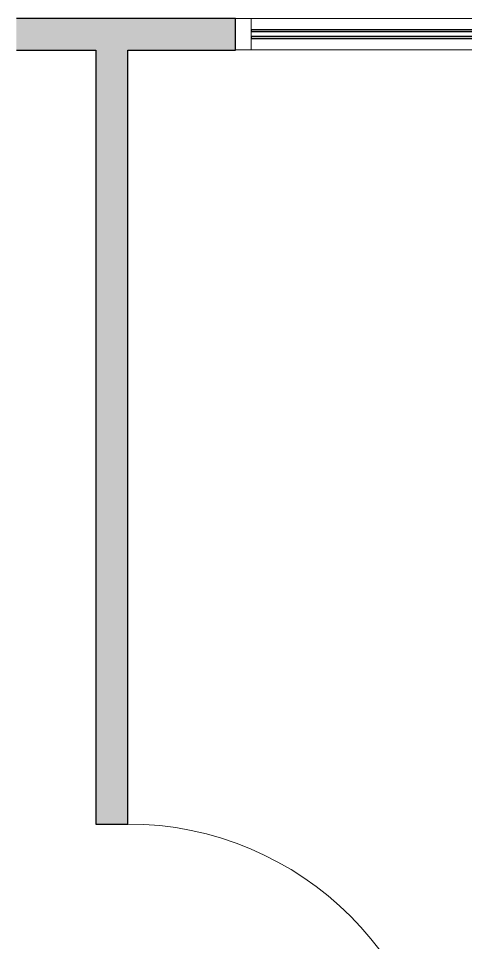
# Model space of a CAD drawing. Header units: millimetres. Extents: x 155927 to 326028, y -36033 to 97293.
# Drawn here: x 197552 to 198986, y 10646 to 13608 of the extents above; entities that cross this region are included whole.
import ezdxf

# ---------------------------------------------------------------- set-up
doc = ezdxf.new("R2010")
doc.units = ezdxf.units.MM
doc.header["$MEASUREMENT"] = 0
for name, color, linetype, lineweight in [('A-DOOR', 4, 'CONTINUOUS', 9), ('A-GLAZ-CURT', 7, 'CONTINUOUS', 9), ('A-GLAZ-CWMG', 7, 'CONTINUOUS', 9), ('A-WALL-PATT', 7, 'CONTINUOUS', 9), ('I-WALL', 7, 'CONTINUOUS', 9)]:
    doc.layers.add(name, color=color, linetype=linetype, lineweight=lineweight)

msp = doc.modelspace()

# ---------------------------------------------------------------- hatches: boundary and pattern name
at = {"layer": 'A-GLAZ-CURT'}
h = msp.add_hatch(color=256, dxfattribs=at)
h.paths.add_polyline_path([(199110.5, 13543.6), (199148.8, 13543.6), (199148.8, 13549.6), (198298.8, 13549.6), (198298.8, 13543.6), (198504, 13543.6)], flags=0)
h.paths.add_polyline_path([(198298.8, 13565.6), (199148.8, 13565.6), (199148.8, 13571.6), (198298.8, 13571.6)], flags=0)
at = {"layer": 'A-WALL-PATT'}
h = msp.add_hatch(color=256, dxfattribs=at)
h.paths.add_polyline_path([(197800.8, 13505.6), (197800.8, 13607.6), (197546.1, 13607.6), (197546.1, 13505.6)], flags=0)
h.paths.add_polyline_path([(195150.8, 13505.6), (195450.8, 13505.6), (195450.8, 13607.6), (195150.8, 13607.6)], flags=0)
h.paths.add_polyline_path([(192358.5, 13505.6), (192450.8, 13505.6), (192450.8, 13607.6), (192150.8, 13607.6), (192150.8, 13505.6)], flags=0)
h.paths.add_polyline_path([(189800.8, 13505.6), (190055.5, 13505.6), (190055.5, 13607.6), (189800.8, 13607.6)], flags=0)
h = msp.add_hatch(color=256, dxfattribs=at)
h.paths.add_polyline_path([(197902.8, 9850.1), (197902.8, 10015.9), (197800.8, 10015.9), (197800.8, 9850.1)], flags=0)
h.paths.add_polyline_path([(197902.8, 11025.9), (197902.8, 13607.6), (197800.8, 13607.6), (197800.8, 11025.9)], flags=0)
h = msp.add_hatch(color=256, dxfattribs=at)
h.paths.add_polyline_path([(202325.8, 13505.6), (202325.8, 13607.6), (201848.8, 13607.6), (201848.8, 13505.6)], flags=0)
h.paths.add_polyline_path([(197902.8, 13505.6), (198248.8, 13505.6), (198248.8, 13607.6), (197902.8, 13607.6)], flags=0)

# ---------------------------------------------------------------- linework, layer by layer
at = {"layer": 'A-DOOR'}
msp.add_arc((197902.8, 10015.9), 1010, 0, 90, dxfattribs=at)
at = {"layer": 'A-GLAZ-CURT', "lineweight": 30}
for p, q in [((199148.8, 13571.6), (198298.8, 13571.6)), ((198298.8, 13571.6), (198298.8, 13565.6)), ((198298.8, 13565.6), (199148.8, 13565.6)), ((199148.8, 13549.6), (198298.8, 13549.6)), ((198298.8, 13549.6), (198298.8, 13543.6)), ((198298.8, 13543.6), (199148.8, 13543.6))]:
    msp.add_line(p, q, dxfattribs=at)
at = {"layer": 'A-GLAZ-CWMG', "lineweight": 20, "extrusion": (0, 0, -1)}
for p, q in [((198298.8, 13607.6), (198248.8, 13607.6)), ((198248.8, 13607.6), (198248.8, 13507.6)), ((198298.8, 13507.6), (198298.8, 13607.6)), ((198248.8, 13507.6), (198298.8, 13507.6))]:
    msp.add_line(p, q, dxfattribs=at)
at = {"layer": 'A-GLAZ-CWMG'}
for p, q in [((198298.8, 13607.6), (199148.8, 13607.6)), ((198298.8, 13507.6), (199148.8, 13507.6))]:
    msp.add_line(p, q, dxfattribs=at)
at = {"layer": 'I-WALL', "lineweight": 30}
for p, q in [((197800.8, 13607.6), (197546.1, 13607.6)), ((197902.8, 13607.6), (197800.8, 13607.6)), ((198248.8, 13607.6), (197902.8, 13607.6)), ((198248.8, 13505.6), (198248.8, 13607.6)), ((197546.1, 13505.6), (197800.8, 13505.6)), ((197800.8, 13505.6), (197800.8, 11025.9)), ((197902.8, 11025.9), (197902.8, 13505.6)), ((197902.8, 13505.6), (198248.8, 13505.6)), ((197800.8, 11025.9), (197902.8, 11025.9))]:
    msp.add_line(p, q, dxfattribs=at)

doc.saveas('drawing.dxf')
